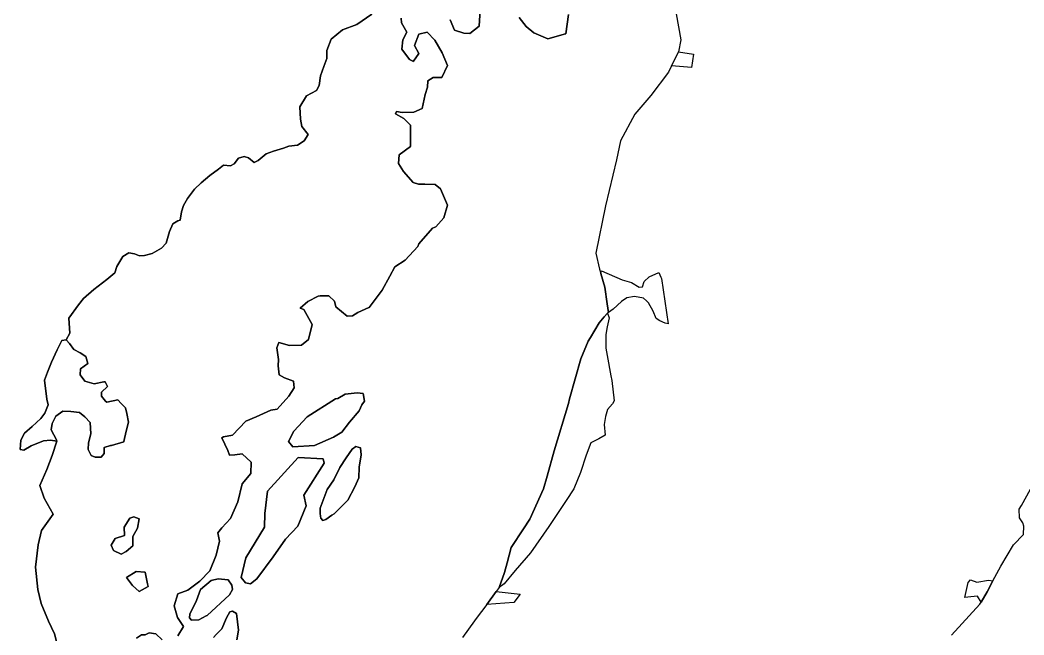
# Model space of a CAD drawing. Header units: inches. Extents: x 288635 to 1232953, y 676945 to 1655780.
# Drawn here: x 458094 to 491495, y 1452679 to 1473145 of the extents above; entities that cross this region are included whole.
import ezdxf

# ---------------------------------------------------------------- set-up
doc = ezdxf.new("R2010")
doc.units = ezdxf.units.IN
doc.header["$MEASUREMENT"] = 0

msp = doc.modelspace()

# ---------------------------------------------------------------- linework, layer by layer
at = {"color": 1}
for points in [[(472403.9549, 1473155.9336), (472552.6932, 1472814.246), (472857.6769, 1472709.9095), (473057.3348, 1472701.9232), (473369.2264, 1472941.2304), (473416.8515, 1473671.4819)], [(473416.8515, 1473671.4819), (473369.2264, 1472941.2304), (473057.3348, 1472701.9232), (472857.6769, 1472709.9095), (472552.6932, 1472814.246), (472403.9549, 1473155.9336)], [(469799.055, 1473338.8499), (469298.9915, 1473000.1825), (468820.0947, 1472817.6197), (468449.6773, 1472505.4107), (468304.1562, 1472137.6391), (468301.5103, 1471865.1178), (468195.6768, 1471603.1797), (468092.4891, 1471285.6791), (468047.5098, 1470962.8868), (467954.9055, 1470796.1989), (467618.884, 1470626.8653), (467407.2169, 1470256.4479), (467425.7378, 1469848.9887), (467465.4253, 1469597.6341), (467677.0924, 1469335.696), (467544.8005, 1469129.3206), (467319.9042, 1468983.7995), (467031.5802, 1468943.9311), (466862.4289, 1468876.2705), (466526.298, 1468785.8683), (466282.7355, 1468698.0489), (466012.8599, 1468467.861), (465880.568, 1468409.6525), (465695.3593, 1468555.1736), (465547.1923, 1468602.7987), (465361.7763, 1468544.0176), (465216.4625, 1468364.6733), (465097.3998, 1468293.2356), (464859.2743, 1468314.4023), (464700.524, 1468179.4645), (464409.4817, 1467973.0891), (464115.7936, 1467729.672), (463901.4807, 1467520.6507), (463660.7094, 1467203.1501), (463531.0633, 1466970.3163), (463462.2715, 1466758.6492), (463425.2298, 1466480.8362), (463343.2088, 1466462.3153), (463181.8126, 1466364.4193), (463070.6874, 1466105.1271), (462951.6246, 1465721.4805), (462800.8118, 1465549.501), (462488.6029, 1465372.2298), (462234.6024, 1465303.438), (462066.0647, 1465302.1655), (461901.2267, 1465361.6464), (461716.018, 1465393.3965), (461517.5801, 1465279.6254), (461316.4964, 1464943.6039), (461247.7046, 1464737.2285), (460985.7665, 1464514.9781), (460546.5573, 1464178.9565), (460199.9525, 1463879.9768), (460033.8926, 1463664.8716), (459716.3919, 1463220.3707), (459748.142, 1462728.2447), (459630.7377, 1462507.4236), (459482.4416, 1462475.019), (459327.9246, 1462163.8684), (459143.7743, 1461755.3509), (459004.074, 1461429.3836), (458911.35, 1461154.356), (458980.733, 1460529.9096), (459033.7074, 1460332.9481), (458922.5822, 1460066.2475), (458779.7069, 1459878.9222), (458493.9563, 1459621.7466), (458236.7808, 1459399.4962), (458119.3056, 1459164.5457), (458093.9055, 1458850.2201), (458217.7307, 1458834.3451), (458457.9729, 1458972.987), (458870.7237, 1459137.029), (459109.0569, 1459164.5809), (459319.5161, 1459124.6125), (459160.7658, 1458648.3616), (458986.1405, 1458187.9856), (458748.015, 1457648.2346), (458890.8903, 1457235.4837), (459192.5159, 1456695.7327), (458811.5151, 1456155.9816), (458700.3899, 1455679.7306), (458605.1397, 1454933.6041), (458684.5149, 1454187.4776), (458790.2902, 1453720.7222), (459044.2907, 1453136.521), (459241.1411, 1452711.0701), (459399.8914, 1452101.4689)], [(459399.8914, 1452101.4689), (459241.1411, 1452711.0701), (459044.2907, 1453136.521), (458790.2902, 1453720.7222), (458684.5149, 1454187.4776), (458605.1397, 1454933.6041), (458700.3899, 1455679.7306), (458811.5151, 1456155.9816), (459192.5159, 1456695.7327), (458890.8903, 1457235.4837), (458748.015, 1457648.2346), (458986.1405, 1458187.9856), (459160.7658, 1458648.3616), (459319.5161, 1459124.6125), (459317.3531, 1459131.8224), (459305.6018, 1459170.9934), (459128.0545, 1459502.6987), (459157.1587, 1459717.0116), (459278.8673, 1459960.4288), (459511.7011, 1460127.1166), (459778.9308, 1460119.1791), (460067.3272, 1460082.1374), (460245.9436, 1459936.8778), (460431.1508, 1459746.3066), (460452.6082, 1459370.8026), (460374.2445, 1459076.7187), (460361.0153, 1458851.8224), (460464.203, 1458650.7387), (460591.2032, 1458595.1761), (460789.6411, 1458600.4677), (460887.5371, 1458722.1763), (460893.9773, 1458913.1232), (461098.2265, 1458986.2313), (461131.9468, 1458988.3798), (461542.0206, 1459108.7375), (461542.7988, 1459111.9279), (461542.9231, 1459112.4376), (461628.1537, 1459461.8831), (461700.7709, 1459759.6138), (461642.97, 1460048.6183), (461605.5207, 1460235.8647), (461462.2991, 1460379.0863), (461347.9131, 1460505.4716), (460979.145, 1460426.523), (460932.5164, 1460463.1381), (460797.5786, 1460624.5343), (460800.2245, 1460762.1179), (460999.0719, 1460945.7538), (460922.8943, 1461108.9915), (460878.1928, 1461105.0944), (460562.099, 1461042.5768), (460244.5984, 1461127.2436), (460088.4939, 1461336.2649), (460109.6606, 1461534.7028), (460343.9566, 1461711.4782), (460287.1091, 1461948.3428), (460092.7272, 1462064.9288), (459881.0601, 1462183.4624), (459732.8932, 1462382.4295), (459630.7377, 1462507.4236), (459748.142, 1462728.2447), (459716.3919, 1463220.3707), (460033.8926, 1463664.8716), (460199.9525, 1463879.9768), (460546.5573, 1464178.9565), (460985.7665, 1464514.9781), (461247.7046, 1464737.2285), (461316.4964, 1464943.6039), (461517.5801, 1465279.6254), (461716.018, 1465393.3965), (461901.2267, 1465361.6464), (462066.0647, 1465302.1655), (462234.6024, 1465303.438), (462488.6029, 1465372.2298), (462800.8118, 1465549.501), (462951.6246, 1465721.4805), (463070.6874, 1466105.1271), (463181.8126, 1466364.4193), (463343.2088, 1466462.3153), (463425.2298, 1466480.8362), (463462.2715, 1466758.6492), (463531.0633, 1466970.3163), (463660.7094, 1467203.1501), (463901.4807, 1467520.6507), (464115.7936, 1467729.672), (464409.4817, 1467973.0891), (464700.524, 1468179.4645), (464859.2743, 1468314.4023), (465097.3998, 1468293.2356), (465216.4625, 1468364.6733), (465361.7763, 1468544.0176), (465547.1923, 1468602.7987), (465695.3593, 1468555.1736), (465880.568, 1468409.6525), (466012.8599, 1468467.861), (466282.7355, 1468698.0489), (466526.298, 1468785.8683), (466862.4289, 1468876.2705), (467031.5802, 1468943.9311), (467319.9042, 1468983.7995), (467544.8005, 1469129.3206), (467677.0924, 1469335.696), (467465.4253, 1469597.6341), (467425.7378, 1469848.9887), (467407.2169, 1470256.4479), (467618.884, 1470626.8653), (467954.9055, 1470796.1989), (468047.5098, 1470962.8868), (468092.4891, 1471285.6791), (468195.6768, 1471603.1797), (468301.5103, 1471865.1178), (468304.1562, 1472137.6391), (468449.6773, 1472505.4107), (468820.0947, 1472817.6197), (469298.9915, 1473000.1825), (469799.055, 1473338.8499)], [(479922.1194, 1473350.4533), (480080.5051, 1472482.1054), (479998.7664, 1472083.7953), (479766.6506, 1471619.8645), (479663.5459, 1471413.7887), (479083.8538, 1470632.0064), (478553.8728, 1470017.4609), (478069.4922, 1469129.4298), (477940.8515, 1468489.9354), (477576.1542, 1466965.8688), (477252.2018, 1465382.1013), (477377.471, 1464849.7071), (477416.5984, 1464709.1002), (477552.7776, 1464257.7677), (477629.2, 1463700.7757), (477668.324, 1463415.6267), (477644.6575, 1463389.1039), (477531.4059, 1463262.184), (477361.4067, 1463071.6676), (477069.6805, 1462577.2597), (476997.3393, 1462454.6581), (476756.0389, 1461870.4569), (476561.7826, 1461199.468), (476369.6176, 1460535.7031), (476342.4622, 1460377.7078), (475868.661, 1458803.9151), (475630.1775, 1457959.956), (475511.4364, 1457539.7482), (475054.2355, 1456536.4462), (474839.6871, 1456208.9104), (474436.6894, 1455593.6825), (474299.3943, 1455073.9842), (474216.0338, 1454758.4427), (474038.2334, 1454263.1417), (473936.0187, 1454124.4671), (473620.0783, 1453695.8314), (473270.7721, 1453221.9282), (473216.0449, 1453147.6799), (472817.6243, 1452591.0163)], [(474694.7915, 1473232.2727), (474932.917, 1472930.6471), (475186.9175, 1472724.2717), (475658.7108, 1472525.3141), (476243.0847, 1472690.414), (476250.5446, 1472692.5216), (476345.7948, 1473327.5229)], [(476345.7948, 1473327.5229), (476250.5446, 1472692.5216), (476243.0847, 1472690.414), (475658.7108, 1472525.3141), (475186.9175, 1472724.2717), (474932.917, 1472930.6471), (474694.7915, 1473232.2727)], [(463348.1177, 1452644.9877), (463531.5304, 1452956.8934), (463332.8776, 1453254.5889), (463221.1174, 1453645.7497), (463343.0377, 1454052.1505), (463673.2383, 1454174.0707), (464079.6391, 1454463.6313), (464404.7598, 1454814.152), (464614.8563, 1455332.0425), (464729.8804, 1455804.754), (464679.0803, 1456079.0746), (464806.0806, 1456246.7149), (465100.4404, 1456556.601), (465334.9561, 1457109.388), (465485.8324, 1457712.8932), (465770.821, 1458048.1739), (465787.585, 1458433.7467), (465485.8324, 1458701.9712), (465241.2, 1458675.3702), (465056.6047, 1458659.3185), (465011.3546, 1458819.8635), (464811.1606, 1459238.8409), (464863.8343, 1459270.9369), (465158.8509, 1459325.3164), (465607.6593, 1459793.0073), (465944.0029, 1459934.8023), (466439.1251, 1460159.031), (466644.964, 1460197.8545), (467031.125, 1460630.7637), (467210.145, 1460898.785), (467190.4933, 1461124.7805), (466893.9648, 1461240.3649), (466711.0844, 1461336.8851), (466684.0622, 1461636.9627), (466690.3353, 1461843.9754), (466634.8843, 1462230.9669), (466700.9244, 1462408.7672), (467056.3093, 1462308.5694), (467457.8459, 1462327.487), (467686.623, 1462514.8635), (467814.1995, 1463014.9044), (467539.744, 1463506.0352), (467417.2058, 1463551.7695), (467666.1263, 1463780.37), (468007.9495, 1463954.0713), (468082.2751, 1463961.6945), (468371.1015, 1463964.8936), (468555.792, 1463783.6721), (468603.3711, 1463601.2854), (468973.1484, 1463287.5201), (469157.7437, 1463303.5719), (469334.3132, 1463415.9343), (469700.5363, 1463579.6249), (469706.4477, 1463582.2671), (470142.3126, 1464152.2443), (470393.7731, 1464621.6372), (470568.5055, 1464936.0723), (470903.7861, 1465149.4327), (471332.5589, 1465610.7152), (471364.5131, 1465701.6387), (471815.2088, 1466218.5466), (471926.3563, 1466263.3427), (472192.3448, 1466560.8493), (472313.6994, 1466980.0742), (472079.0029, 1467533.2874), (471909.6281, 1467669.1177), (471565.5977, 1467680.4136), (471348.8988, 1467688.4395), (471172.3293, 1467736.5948), (470855.2285, 1468103.2645), (470687.5882, 1468371.489), (470706.828, 1468659.5716), (471089.925, 1468941.4662), (471089.925, 1469645.5556), (470868.2261, 1469868.7621), (470588.8255, 1470026.2424), (470614.2255, 1470107.5226), (470807.2659, 1470066.8825), (471193.4419, 1470083.7177), (471472.5808, 1470202.0881), (471571.3459, 1470662.9917), (471654.0283, 1470911.039), (471659.5745, 1471128.3743), (471833.9728, 1471228.4086), (472120.7156, 1471234.1528), (472126.2788, 1471234.2642), (472310.6831, 1471636.601), (472143.0428, 1472055.7018), (471891.5823, 1472474.8027), (471640.1218, 1472743.0272), (471364.8622, 1472677.806), (471363.4044, 1472674.0496), (471356.9247, 1472672.5143), (471213.0835, 1472301.8706), (471363.9598, 1472033.6461), (471186.18, 1471778.6539), (471181.3757, 1471771.7631), (471051.941, 1471837.8222), (470797.2694, 1472175.4299), (470829.0195, 1472492.9305), (470966.6031, 1472746.931), (470786.6861, 1473053.8483), (470776.1027, 1473212.5986)], [(470776.1027, 1473212.5986), (470786.6861, 1473053.8483), (470966.6031, 1472746.931), (470829.0195, 1472492.9305), (470797.2694, 1472175.4299), (471051.941, 1471837.8222), (471181.3757, 1471771.7631), (471186.18, 1471778.6539), (471363.9598, 1472033.6461), (471213.0835, 1472301.8706), (471356.9247, 1472672.5143), (471363.4044, 1472674.0496), (471364.8622, 1472677.806), (471640.1218, 1472743.0272), (471891.5823, 1472474.8027), (472143.0428, 1472055.7018), (472310.6831, 1471636.601), (472126.2788, 1471234.2642), (472120.7156, 1471234.1528), (471833.9728, 1471228.4086), (471659.5745, 1471128.3743), (471654.0283, 1470911.039), (471571.3459, 1470662.9917), (471472.5808, 1470202.0881), (471193.4419, 1470083.7177), (470807.2659, 1470066.8825), (470614.2255, 1470107.5226), (470588.8255, 1470026.2424), (470868.2261, 1469868.7621), (471089.925, 1469645.5556), (471089.925, 1468941.4662), (470706.828, 1468659.5716), (470687.5882, 1468371.489), (470855.2285, 1468103.2645), (471172.3293, 1467736.5948), (471348.8988, 1467688.4395), (471565.5977, 1467680.4136), (471909.6281, 1467669.1177), (472079.0029, 1467533.2874), (472313.6994, 1466980.0742), (472192.3448, 1466560.8493), (471926.3563, 1466263.3427), (471815.2088, 1466218.5466), (471364.5131, 1465701.6387), (471332.5589, 1465610.7152), (470903.7861, 1465149.4327), (470568.5055, 1464936.0723), (470393.7731, 1464621.6372), (470142.3126, 1464152.2443), (469706.4477, 1463582.2671), (469700.5363, 1463579.6249), (469334.3132, 1463415.9343), (469157.7437, 1463303.5719), (468973.1484, 1463287.5201), (468603.3711, 1463601.2854), (468555.792, 1463783.6721), (468371.1015, 1463964.8936), (468082.2751, 1463961.6945), (468007.9495, 1463954.0713), (467666.1263, 1463780.37), (467417.2058, 1463551.7695), (467539.744, 1463506.0352), (467814.1995, 1463014.9044), (467686.623, 1462514.8635), (467457.8459, 1462327.487), (467056.3093, 1462308.5694), (466700.9244, 1462408.7672), (466634.8843, 1462230.9669), (466690.3353, 1461843.9754), (466684.0622, 1461636.9627), (466711.0844, 1461336.8851), (466893.9648, 1461240.3649), (467190.4933, 1461124.7805), (467210.145, 1460898.785), (467031.125, 1460630.7637), (466644.964, 1460197.8545), (466439.1251, 1460159.031), (465944.0029, 1459934.8023), (465607.6593, 1459793.0073), (465158.8509, 1459325.3164), (464863.8343, 1459270.9369), (464811.1606, 1459238.8409), (465011.3546, 1458819.8635), (465056.6047, 1458659.3185), (465241.2, 1458675.3702), (465485.8324, 1458701.9712), (465787.585, 1458433.7467), (465770.821, 1458048.1739), (465485.8324, 1457712.8932), (465334.9561, 1457109.388), (465100.4404, 1456556.601), (464806.0806, 1456246.7149), (464679.0803, 1456079.0746), (464729.8804, 1455804.754), (464614.8563, 1455332.0425), (464404.7598, 1454814.152), (464079.6391, 1454463.6313), (463673.2383, 1454174.0707), (463343.0377, 1454052.1505), (463221.1174, 1453645.7497), (463332.8776, 1453254.5889), (463531.5304, 1452956.8934), (463348.1177, 1452644.9877)], [(489087.3733, 1452675.3823), (490024.0002, 1453699.3219), (490068.9626, 1453774.7427), (490270.0632, 1454112.0727), (490465.0368, 1454481.4964), (490722.5016, 1454969.3244), (491143.1899, 1455683.7008), (491476.5656, 1456017.0765), (491491.1177, 1456295.0549), (491458.3135, 1456409.8695), (491351.7979, 1456579.0083), (491335.9228, 1456864.7589), (491419.2233, 1456982.1454), (491711.8998, 1457526.4455)], [(465302.4683, 1452513.834), (465363.172, 1452843.0045), (465297.0197, 1453394.2737), (465162.0685, 1453466.0963), (465072.8517, 1453446.825), (464961.0915, 1453243.6245), (464803.6828, 1452877.794), (464620.7308, 1452689.9034), (464534.5789, 1452590.9105)], [(464534.5789, 1452590.9105), (464620.7308, 1452689.9034), (464803.6828, 1452877.794), (464961.0915, 1453243.6245), (465072.8517, 1453446.825), (465162.0685, 1453466.0963), (465297.0197, 1453394.2737), (465363.172, 1452843.0045), (465302.4683, 1452513.834)], [(461966.3549, 1452573.8675), (462134.3549, 1452681.3569), (462254.4957, 1452685.9777), (462391.8956, 1452754.05), (462606.7951, 1452716.9578), (462824.3335, 1452517.4341)], [(462824.3335, 1452517.4341), (462606.7951, 1452716.9578), (462391.8956, 1452754.05), (462254.4957, 1452685.9777), (462134.3549, 1452681.3569), (461966.3549, 1452573.8675)]]:
    msp.add_lwpolyline(points, dxfattribs=at)
for points in [[(480497.7899, 1472012.0758), (480438.5232, 1471563.3416), (479766.6506, 1471619.8645), (479998.7664, 1472083.7953), (480497.7899, 1472012.0758)], [(478435.1945, 1464408.5466), (478692.7927, 1464260.1783), (478798.6263, 1464268.645), (478857.8931, 1464446.4454), (479022.9934, 1464598.8457), (479344.7274, 1464742.7793), (479413.7813, 1464592.9789), (479436.7274, 1464543.2012), (479662.228, 1463032.5092), (479560.6278, 1463057.9093), (479384.4451, 1463132.4248), (479255.8272, 1463210.3096), (479162.6937, 1463455.8434), (479006.06, 1463735.244), (478933.3602, 1463800.6738), (478836.7264, 1463887.6443), (478536.1591, 1463942.6777), (478286.3919, 1463896.111), (478104.3582, 1463777.5774), (477827.1276, 1463518.6428), (477668.324, 1463415.6267), (477629.2, 1463700.7757), (477552.7776, 1464257.7677), (477416.5984, 1464709.1002), (477445.2045, 1464803.1403), (478124.2871, 1464496.893), (478435.1945, 1464408.5466)], [(474198.1291, 1454376.005), (474038.2334, 1454263.1417), (474216.0338, 1454758.4427), (474299.3943, 1455073.9842), (474436.6894, 1455593.6825), (474839.6871, 1456208.9104), (475054.2355, 1456536.4462), (475511.4364, 1457539.7482), (475630.1775, 1457959.956), (475868.661, 1458803.9151), (476342.4622, 1460377.7078), (476369.6176, 1460535.7031), (476561.7826, 1461199.468), (476756.0389, 1461870.4569), (476997.3393, 1462454.6581), (477069.6805, 1462577.2597), (477361.4067, 1463071.6676), (477531.4059, 1463262.184), (477644.6575, 1463389.1039), (477697.2378, 1463232.934), (477625.0381, 1462929.4803), (477579.318, 1462680.5598), (477584.398, 1462228.4389), (477626.3519, 1461974.86), (477745.4146, 1461300.1711), (477780.3195, 1461146.5897), (477863.7986, 1460475.8354), (477807.9185, 1460374.2352), (477640.2781, 1460181.1948), (477569.158, 1459947.5143), (477523.4379, 1459688.4338), (477558.998, 1459327.7531), (477355.7976, 1459210.9128), (477086.557, 1459068.6725), (476934.1567, 1458662.2717), (476746.1963, 1458083.1506), (476517.5959, 1457539.5895), (476263.5954, 1457153.5087), (475684.4742, 1456284.827), (475079.953, 1455411.0652), (474571.952, 1454826.8641), (474198.1291, 1454376.005)], [(460244.5984, 1461127.2436), (460562.099, 1461042.5768), (460878.1928, 1461105.0944), (460922.8943, 1461108.9915), (460999.0719, 1460945.7538), (460800.2245, 1460762.1179), (460797.5786, 1460624.5343), (460932.5164, 1460463.1381), (460979.145, 1460426.523), (461347.9131, 1460505.4716), (461462.2991, 1460379.0863), (461605.5207, 1460235.8647), (461642.97, 1460048.6183), (461700.7709, 1459759.6138), (461628.1537, 1459461.8831), (461542.9231, 1459112.4376), (461542.7988, 1459111.9279), (461542.0206, 1459108.7375), (461131.9468, 1458988.3798), (461098.2265, 1458986.2313), (460893.9773, 1458913.1232), (460887.5371, 1458722.1763), (460789.6411, 1458600.4677), (460591.2032, 1458595.1761), (460464.203, 1458650.7387), (460361.0153, 1458851.8224), (460374.2445, 1459076.7187), (460452.6082, 1459370.8026), (460431.1508, 1459746.3066), (460245.9436, 1459936.8778), (460067.3272, 1460082.1374), (459778.9308, 1460119.1791), (459511.7011, 1460127.1166), (459278.8673, 1459960.4288), (459157.1587, 1459717.0116), (459128.0545, 1459502.6987), (459305.6018, 1459170.9934), (459317.3531, 1459131.8224), (459319.5161, 1459124.6125), (459109.0569, 1459164.5809), (458870.7237, 1459137.029), (458457.9729, 1458972.987), (458217.7307, 1458834.3451), (458093.9055, 1458850.2201), (458119.3056, 1459164.5457), (458236.7808, 1459399.4962), (458493.9563, 1459621.7466), (458779.7069, 1459878.9222), (458922.5822, 1460066.2475), (459033.7074, 1460332.9481), (458980.733, 1460529.9096), (458911.35, 1461154.356), (459004.074, 1461429.3836), (459143.7743, 1461755.3509), (459327.9246, 1462163.8684), (459482.4416, 1462475.019), (459630.7377, 1462507.4236), (459732.8932, 1462382.4295), (459881.0601, 1462183.4624), (460092.7272, 1462064.9288), (460287.1091, 1461948.3428), (460343.9566, 1461711.4782), (460109.6606, 1461534.7028), (460088.4939, 1461336.2649), (460244.5984, 1461127.2436)], [(467028.0206, 1459122.043), (467170.8959, 1458942.1259), (467890.564, 1458989.751), (468520.2736, 1459259.6266), (468795.4408, 1459423.6686), (469049.4413, 1459762.3359), (469372.2336, 1460138.045), (469466.9728, 1460335.7914), (469552.1506, 1460460.8373), (469509.8172, 1460714.8378), (469310.1755, 1460738.8949), (468911.8577, 1460693.6711), (468662.2945, 1460553.786), (468593.8461, 1460534.2293), (467641.3442, 1459938.9156), (467204.7808, 1459462.6646), (467028.0206, 1459122.043)], [(467890.564, 1458989.751), (467170.8959, 1458942.1259), (467028.0206, 1459122.043), (467204.7808, 1459462.6646), (467641.3442, 1459938.9156), (468593.8461, 1460534.2293), (468662.2945, 1460553.786), (468911.8577, 1460693.6711), (469310.1755, 1460738.8949), (469509.8172, 1460714.8378), (469552.1506, 1460460.8373), (469466.9728, 1460335.7914), (469372.2336, 1460138.045), (469049.4413, 1459762.3359), (468795.4408, 1459423.6686), (468520.2736, 1459259.6266), (467890.564, 1458989.751)], [(469268.5349, 1458946.7261), (469144.4798, 1458859.1524), (468941.2794, 1458569.5919), (468738.079, 1458249.5512), (468530.3257, 1457839.4123), (468316.033, 1457517.9733), (468080.7126, 1456900.2571), (468075.944, 1456725.5955), (468088.6935, 1456628.1834), (468096.7277, 1456566.7979), (468166.5779, 1456484.2477), (468271.3531, 1456525.5228), (468463.1937, 1456668.0137), (468540.1018, 1456710.165), (468999.8427, 1457169.9059), (469234.0906, 1457603.3948), (469368.0003, 1457909.1905), (469373.0803, 1458264.7913), (469444.2004, 1458671.1921), (469423.8804, 1458909.9525), (469268.5349, 1458946.7261)], [(468271.3531, 1456525.5228), (468166.5779, 1456484.2477), (468096.7277, 1456566.7979), (468088.6935, 1456628.1834), (468075.944, 1456725.5955), (468080.7126, 1456900.2571), (468316.033, 1457517.9733), (468530.3257, 1457839.4123), (468738.079, 1458249.5512), (468941.2794, 1458569.5919), (469144.4798, 1458859.1524), (469268.5349, 1458946.7261), (469423.8804, 1458909.9525), (469444.2004, 1458671.1921), (469373.0803, 1458264.7913), (469368.0003, 1457909.1905), (469234.0906, 1457603.3948), (468999.8427, 1457169.9059), (468540.1018, 1456710.165), (468463.1937, 1456668.0137), (468271.3531, 1456525.5228)], [(468183.5706, 1458539.3927), (467348.5663, 1458583.3403), (466325.9602, 1457460.15), (466242.14, 1456722.5326), (466225.376, 1456269.9037), (465605.1068, 1455247.2976), (465454.2305, 1454593.5003), (465593.483, 1454411.4008), (465758.7799, 1454375.8804), (465973.9155, 1454543.2082), (466510.3646, 1455280.8257), (466929.4654, 1455867.5669), (467331.8022, 1456303.4317), (467616.7908, 1456973.9931), (467532.9706, 1457326.0378), (468217.0948, 1458396.8408), (468183.5706, 1458539.3927)], [(465973.9155, 1454543.2082), (465758.7799, 1454375.8804), (465593.483, 1454411.4008), (465454.2305, 1454593.5003), (465605.1068, 1455247.2976), (466225.376, 1456269.9037), (466242.14, 1456722.5326), (466325.9602, 1457460.15), (467348.5663, 1458583.3403), (468183.5706, 1458539.3927), (468217.0948, 1458396.8408), (467532.9706, 1457326.0378), (467616.7908, 1456973.9931), (467331.8022, 1456303.4317), (466929.4654, 1455867.5669), (466510.3646, 1455280.8257), (465973.9155, 1454543.2082)], [(461628.9223, 1455451.1006), (461459.5886, 1455366.4338), (461205.5881, 1455493.434), (461120.9213, 1455662.7677), (461256.3882, 1455891.3682), (461569.6555, 1455984.5017), (461552.7221, 1456263.9023), (461747.4559, 1456568.7029), (461874.4561, 1456611.0363), (462052.2565, 1456543.3028), (462001.4564, 1456238.5022), (461840.5894, 1455950.635), (461840.5894, 1455645.8344), (461628.9223, 1455451.1006)], [(461205.5881, 1455493.434), (461459.5886, 1455366.4338), (461628.9223, 1455451.1006), (461840.5894, 1455645.8344), (461840.5894, 1455950.635), (462001.4564, 1456238.5022), (462052.2565, 1456543.3028), (461874.4561, 1456611.0363), (461747.4559, 1456568.7029), (461552.7221, 1456263.9023), (461569.6555, 1455984.5017), (461256.3882, 1455891.3682), (461120.9213, 1455662.7677), (461205.5881, 1455493.434)], [(462357.0571, 1454291.165), (462060.7232, 1454121.8313), (461832.1227, 1454325.0317), (461637.389, 1454595.9656), (461959.123, 1454790.6993), (462255.4569, 1454773.7659), (462338.372, 1454379.9192), (462357.0571, 1454291.165)], [(461832.1227, 1454325.0317), (462060.7232, 1454121.8313), (462357.0571, 1454291.165), (462338.372, 1454379.9192), (462255.4569, 1454773.7659), (461959.123, 1454790.6993), (461637.389, 1454595.9656), (461832.1227, 1454325.0317)], [(465015.0666, 1454515.7438), (464682.4553, 1454550.9659), (464448.3885, 1454492.9161), (464096.3438, 1454191.1635), (463962.2315, 1453822.3548), (463744.299, 1453369.7259), (463735.539, 1453245.7412), (463794.5911, 1453168.5575), (464040.3396, 1453182.2411), (464287.4111, 1453318.8991), (464314.9747, 1453327.3078), (465061.4485, 1454014.0636), (465161.1169, 1454195.0681), (465142.0668, 1454331.5934), (465015.0666, 1454515.7438)], [(464040.3396, 1453182.2411), (463794.5911, 1453168.5575), (463735.539, 1453245.7412), (463744.299, 1453369.7259), (463962.2315, 1453822.3548), (464096.3438, 1454191.1635), (464448.3885, 1454492.9161), (464682.4553, 1454550.9659), (465015.0666, 1454515.7438), (465142.0668, 1454331.5934), (465161.1169, 1454195.0681), (465061.4485, 1454014.0636), (464314.9747, 1453327.3078), (464287.4111, 1453318.8991), (464040.3396, 1453182.2411)], [(489713.3081, 1454510.9569), (489923.045, 1454441.1707), (490317.9838, 1454498.616), (490465.0368, 1454481.4964), (490270.0632, 1454112.0727), (490068.9626, 1453774.7427), (489949.5034, 1453970.2114), (489725.9835, 1453945.0654), (489526.1692, 1453922.5863), (489637.2944, 1454420.004), (489713.3081, 1454510.9569)], [(474521.3636, 1453763.8719), (473620.0783, 1453695.8314), (473936.0187, 1454124.4671), (474736.0665, 1454036.1843), (474521.3636, 1453763.8719)]]:
    msp.add_lwpolyline(points, close=True, dxfattribs=at)

doc.saveas('drawing.dxf')
